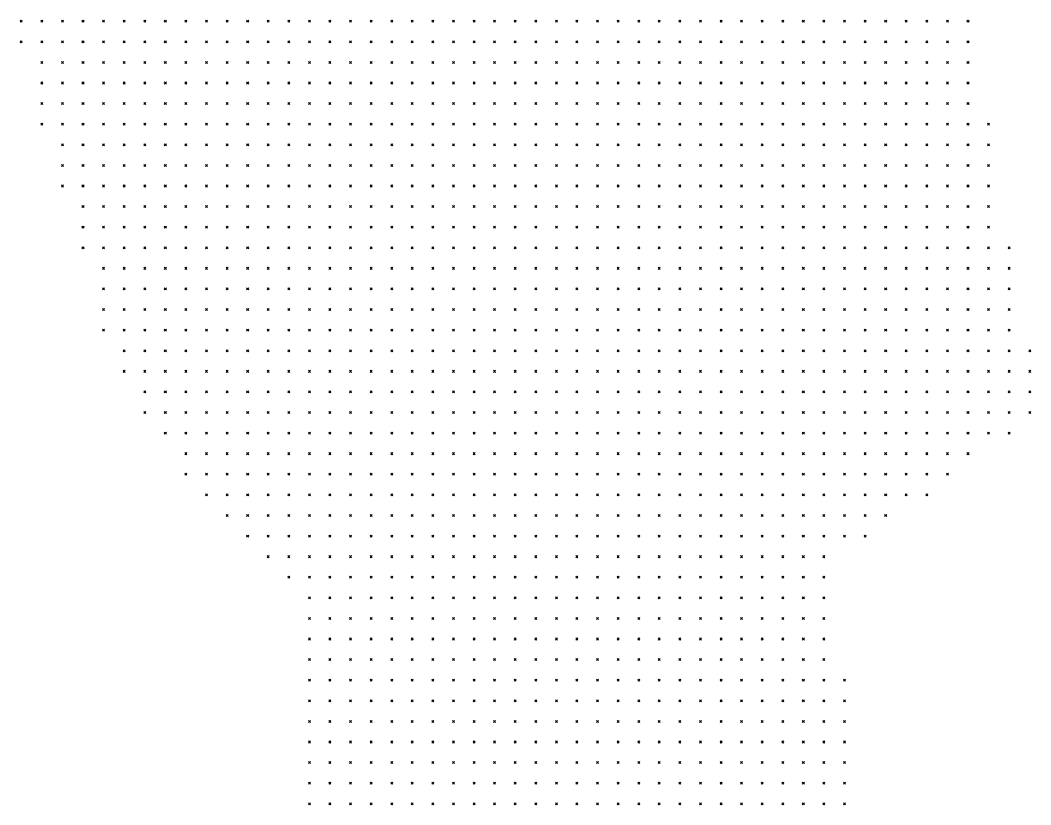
# Model space of a CAD drawing. Header units: metres. Extents: x 441556 to 446409, y 432338 to 461058.
# Drawn here: x 442631.7 to 442779, y 458134.7 to 458248.9 of the extents above; entities that cross this region are included whole.
import ezdxf

# ---------------------------------------------------------------- set-up
doc = ezdxf.new("R2010")
doc.units = ezdxf.units.M
doc.header["$MEASUREMENT"] = 0
doc.header["$PDMODE"] = 35
doc.header["$PDSIZE"] = 0.15
doc.layers.add('DTM-NOK-RevN_LIDAR_co_lidar', color=91, linetype='Continuous', lineweight=0)

msp = doc.modelspace()

# ---------------------------------------------------------------- linework, layer by layer
at = {"layer": 'DTM-NOK-RevN_LIDAR_co_lidar'}
for p in [(442631.862, 458248.778, 489.967), (442634.861, 458248.778, 487.934), (442637.861, 458248.778, 485.993), (442640.86, 458248.778, 483.989), (442643.859, 458248.778, 481.958), (442646.859, 458248.778, 479.789), (442649.858, 458248.778, 477.701), (442652.857, 458248.778, 475.673), (442655.857, 458248.778, 473.382), (442658.856, 458248.778, 471.156), (442661.855, 458248.778, 469.837), (442664.855, 458248.778, 468.394), (442667.854, 458248.778, 467.305), (442670.854, 458248.778, 465.795), (442673.853, 458248.778, 464.347), (442676.852, 458248.778, 462.669), (442679.852, 458248.778, 460.673), (442682.851, 458248.778, 458.379), (442685.85, 458248.778, 455.77), (442688.85, 458248.778, 452.16), (442691.849, 458248.778, 448.543), (442694.848, 458248.778, 445.976), (442697.848, 458248.778, 444.026), (442700.847, 458248.778, 442.365), (442703.846, 458248.778, 441.331), (442706.846, 458248.778, 440.224), (442709.845, 458248.778, 438.304), (442712.844, 458248.778, 436.267), (442715.844, 458248.778, 434.346), (442718.843, 458248.778, 432.507), (442721.842, 458248.778, 430.883), (442724.842, 458248.778, 429.199), (442727.841, 458248.778, 427.626), (442730.84, 458248.778, 425.954), (442733.84, 458248.778, 423.9), (442736.839, 458248.778, 421.779), (442739.838, 458248.778, 419.27), (442742.838, 458248.778, 417.41), (442745.837, 458248.778, 414.627), (442748.836, 458248.778, 411.645), (442751.836, 458248.778, 408.586), (442754.835, 458248.778, 405.699), (442757.834, 458248.778, 403.133), (442760.834, 458248.778, 401.214), (442763.833, 458248.778, 399), (442766.832, 458248.778, 396.716), (442769.832, 458248.778, 394.546), (442631.862, 458245.779, 490.749), (442634.861, 458245.779, 488.831), (442637.861, 458245.779, 486.936), (442640.86, 458245.779, 485.229), (442643.859, 458245.779, 483.683), (442646.859, 458245.779, 481.702), (442649.858, 458245.779, 479.411), (442652.857, 458245.779, 477.205), (442655.857, 458245.779, 475.355), (442658.856, 458245.779, 473.293), (442661.855, 458245.779, 471.867), (442664.855, 458245.779, 470.619), (442667.854, 458245.779, 469.168), (442670.854, 458245.779, 467.471), (442673.853, 458245.779, 466.017), (442676.852, 458245.779, 464.142), (442679.852, 458245.779, 462.255), (442682.851, 458245.779, 460.216), (442685.85, 458245.779, 458.132), (442688.85, 458245.779, 454.252), (442691.849, 458245.779, 450.992), (442694.848, 458245.779, 448.43), (442697.848, 458245.779, 446.587), (442700.847, 458245.779, 445.304), (442703.846, 458245.779, 444.018), (442706.846, 458245.779, 442.595), (442709.845, 458245.779, 440.773), (442712.844, 458245.779, 438.59), (442715.844, 458245.779, 436.622), (442718.843, 458245.779, 434.649), (442721.842, 458245.779, 432.818), (442724.842, 458245.779, 431.054), (442727.841, 458245.779, 429.082), (442730.84, 458245.779, 426.67), (442733.84, 458245.779, 424.499), (442736.839, 458245.779, 422.914), (442739.838, 458245.779, 420.458), (442742.838, 458245.779, 417.848), (442745.837, 458245.779, 414.919), (442748.836, 458245.779, 411.429), (442751.836, 458245.779, 408.37), (442754.835, 458245.779, 405.659), (442757.834, 458245.779, 403.256), (442760.834, 458245.779, 401.218), (442763.833, 458245.779, 398.863), (442766.832, 458245.779, 396.669), (442769.832, 458245.779, 394.978), (442634.861, 458242.78, 489.826), (442637.861, 458242.78, 488.07), (442640.86, 458242.78, 486.327), (442643.859, 458242.78, 484.615), (442646.859, 458242.78, 482.772), (442649.858, 458242.78, 480.903), (442652.857, 458242.78, 479.238), (442655.857, 458242.78, 477.505), (442658.856, 458242.78, 475.658), (442661.855, 458242.78, 473.788), (442664.855, 458242.78, 472.249), (442667.854, 458242.78, 470.711), (442670.854, 458242.78, 469.19), (442673.853, 458242.78, 467.579), (442676.852, 458242.78, 465.594), (442679.852, 458242.78, 463.686), (442682.851, 458242.78, 461.775), (442685.85, 458242.78, 459.344), (442688.85, 458242.78, 456.368), (442691.849, 458242.78, 453.338), (442694.848, 458242.78, 451.161), (442697.848, 458242.78, 449.706), (442700.847, 458242.78, 448.366), (442703.846, 458242.78, 446.685), (442706.846, 458242.78, 444.627), (442709.845, 458242.78, 442.655), (442712.844, 458242.78, 440.734), (442715.844, 458242.78, 438.572), (442718.843, 458242.78, 436.718), (442721.842, 458242.78, 434.116), (442724.842, 458242.78, 431.385), (442727.841, 458242.78, 429.412), (442730.84, 458242.78, 427.655), (442733.84, 458242.78, 426.068), (442736.839, 458242.78, 423.705), (442739.838, 458242.78, 420.628), (442742.838, 458242.78, 417.733), (442745.837, 458242.78, 414.812), (442748.836, 458242.78, 410.947), (442751.836, 458242.78, 407.866), (442754.835, 458242.78, 405.505), (442757.834, 458242.78, 403.325), (442760.834, 458242.78, 401.296), (442763.833, 458242.78, 399.652), (442766.832, 458242.78, 397.535), (442769.832, 458242.78, 395.178), (442634.861, 458239.78, 490.578), (442637.861, 458239.78, 488.873), (442640.86, 458239.78, 487.215), (442643.859, 458239.78, 485.667), (442646.859, 458239.78, 484.09), (442649.858, 458239.78, 482.45), (442652.857, 458239.78, 480.842), (442655.857, 458239.78, 479.343), (442658.856, 458239.78, 477.523), (442661.855, 458239.78, 475.811), (442664.855, 458239.78, 474.279), (442667.854, 458239.78, 472.452), (442670.854, 458239.78, 470.91), (442673.853, 458239.78, 469.098), (442676.852, 458239.78, 467.019), (442679.852, 458239.78, 464.805), (442682.851, 458239.78, 462.599), (442685.85, 458239.78, 460.537), (442688.85, 458239.78, 458.172), (442691.849, 458239.78, 455.856), (442694.848, 458239.78, 453.88), (442697.848, 458239.78, 452.081), (442700.847, 458239.78, 450.446), (442703.846, 458239.78, 448.851), (442706.846, 458239.78, 446.773), (442709.845, 458239.78, 444.479), (442712.844, 458239.78, 442.246), (442715.844, 458239.78, 439.361), (442718.843, 458239.78, 436.914), (442721.842, 458239.78, 434.573), (442724.842, 458239.78, 432.708), (442727.841, 458239.78, 430.955), (442730.84, 458239.78, 428.919), (442733.84, 458239.78, 426.608), (442736.839, 458239.78, 423.324), (442739.838, 458239.78, 420.044), (442742.838, 458239.78, 417.797), (442745.837, 458239.78, 415.264), (442748.836, 458239.78, 411.781), (442751.836, 458239.78, 408.683), (442754.835, 458239.78, 405.913), (442757.834, 458239.78, 403.324), (442760.834, 458239.78, 401.131), (442763.833, 458239.78, 399.339), (442766.832, 458239.78, 397.264), (442769.832, 458239.78, 394.925), (442634.861, 458236.781, 491.606), (442637.861, 458236.781, 489.922), (442640.86, 458236.781, 488.198), (442643.859, 458236.781, 486.503), (442646.859, 458236.781, 485.074), (442649.858, 458236.781, 483.627), (442652.857, 458236.781, 482.395), (442655.857, 458236.781, 480.809), (442658.856, 458236.781, 479.09), (442661.855, 458236.781, 477.473), (442664.855, 458236.781, 475.727), (442667.854, 458236.781, 473.865), (442670.854, 458236.781, 472.169), (442673.853, 458236.781, 470.117), (442676.852, 458236.781, 467.802), (442679.852, 458236.781, 465.669), (442682.851, 458236.781, 463.617), (442685.85, 458236.781, 461.645), (442688.85, 458236.781, 459.484), (442691.849, 458236.781, 457.541), (442694.848, 458236.781, 455.835), (442697.848, 458236.781, 453.974), (442700.847, 458236.781, 452.018), (442703.846, 458236.781, 450.27), (442706.846, 458236.781, 448.191), (442709.845, 458236.781, 445.823), (442712.844, 458236.781, 443.299), (442715.844, 458236.781, 439.819), (442718.843, 458236.781, 437.841), (442721.842, 458236.781, 436.134), (442724.842, 458236.781, 433.797), (442727.841, 458236.781, 430.589), (442730.84, 458236.781, 428.401), (442733.84, 458236.781, 425.899), (442736.839, 458236.781, 423.045), (442739.838, 458236.781, 421.095), (442742.838, 458236.781, 419.181), (442745.837, 458236.781, 416.435), (442748.836, 458236.781, 413.23), (442751.836, 458236.781, 409.648), (442754.835, 458236.781, 406.46), (442757.834, 458236.781, 403.824), (442760.834, 458236.781, 401.426), (442763.833, 458236.781, 399.385), (442766.832, 458236.781, 397.372), (442769.832, 458236.781, 395.287), (442634.861, 458233.782, 492.516), (442637.861, 458233.782, 490.961), (442640.86, 458233.782, 489.269), (442643.859, 458233.782, 487.466), (442646.859, 458233.782, 485.912), (442649.858, 458233.782, 484.631), (442652.857, 458233.782, 483.455), (442655.857, 458233.782, 482.033), (442658.856, 458233.782, 480.49), (442661.855, 458233.782, 478.85), (442664.855, 458233.782, 477.019), (442667.854, 458233.782, 475.023), (442670.854, 458233.782, 473.016), (442673.853, 458233.782, 471.03), (442676.852, 458233.782, 468.834), (442679.852, 458233.782, 466.608), (442682.851, 458233.782, 464.367), (442685.85, 458233.782, 462.254), (442688.85, 458233.782, 460.386), (442691.849, 458233.782, 458.677), (442694.848, 458233.782, 457.039), (442697.848, 458233.782, 455.14), (442700.847, 458233.782, 453.133), (442703.846, 458233.782, 451.139), (442706.846, 458233.782, 448.582), (442709.845, 458233.782, 445.833), (442712.844, 458233.782, 443.655), (442715.844, 458233.782, 441.287), (442718.843, 458233.782, 439.052), (442721.842, 458233.782, 436.353), (442724.842, 458233.782, 433.462), (442727.841, 458233.782, 430.774), (442730.84, 458233.782, 428.757), (442733.84, 458233.782, 426.788), (442736.839, 458233.782, 424.852), (442739.838, 458233.782, 423.44), (442742.838, 458233.782, 420.986), (442745.837, 458233.782, 418.166), (442748.836, 458233.782, 414.536), (442751.836, 458233.782, 410.922), (442754.835, 458233.782, 407.724), (442757.834, 458233.782, 405.054), (442760.834, 458233.782, 402.627), (442763.833, 458233.782, 400.378), (442766.832, 458233.782, 398.245), (442769.832, 458233.782, 396.167), (442772.831, 458233.782, 394.217), (442637.861, 458230.782, 491.769), (442640.86, 458230.782, 490.16), (442643.859, 458230.782, 488.42), (442646.859, 458230.782, 486.728), (442649.858, 458230.782, 485.409), (442652.857, 458230.782, 484.316), (442655.857, 458230.782, 482.817), (442658.856, 458230.782, 481.48), (442661.855, 458230.782, 479.938), (442664.855, 458230.782, 478.249), (442667.854, 458230.782, 476.329), (442670.854, 458230.782, 474.316), (442673.853, 458230.782, 472.205), (442676.852, 458230.782, 469.908), (442679.852, 458230.782, 467.51), (442682.851, 458230.782, 465.125), (442685.85, 458230.782, 463.003), (442688.85, 458230.782, 461.111), (442691.849, 458230.782, 459.308), (442694.848, 458230.782, 457.401), (442697.848, 458230.782, 455.337), (442700.847, 458230.782, 453.437), (442703.846, 458230.782, 451.633), (442706.846, 458230.782, 449.309), (442709.845, 458230.782, 446.694), (442712.844, 458230.782, 444.657), (442715.844, 458230.782, 442.767), (442718.843, 458230.782, 440.047), (442721.842, 458230.782, 436.555), (442724.842, 458230.782, 433.852), (442727.841, 458230.782, 432.439), (442730.84, 458230.782, 431.003), (442733.84, 458230.782, 429.328), (442736.839, 458230.782, 427.395), (442739.838, 458230.782, 425.611), (442742.838, 458230.782, 422.825), (442745.837, 458230.782, 419.644), (442748.836, 458230.782, 416.33), (442751.836, 458230.782, 412.699), (442754.835, 458230.782, 409.554), (442757.834, 458230.782, 406.91), (442760.834, 458230.782, 404.252), (442763.833, 458230.782, 401.825), (442766.832, 458230.782, 399.816), (442769.832, 458230.782, 397.825), (442772.831, 458230.782, 395.627), (442637.861, 458227.783, 492.65), (442640.86, 458227.783, 491.045), (442643.859, 458227.783, 489.46), (442646.859, 458227.783, 487.911), (442649.858, 458227.783, 486.496), (442652.857, 458227.783, 485.211), (442655.857, 458227.783, 483.749), (442658.856, 458227.783, 482.401), (442661.855, 458227.783, 480.915), (442664.855, 458227.783, 479.2), (442667.854, 458227.783, 476.862), (442670.854, 458227.783, 474.614), (442673.853, 458227.783, 472.324), (442676.852, 458227.783, 469.962), (442679.852, 458227.783, 467.568), (442682.851, 458227.783, 465.387), (442685.85, 458227.783, 463.51), (442688.85, 458227.783, 461.536), (442691.849, 458227.783, 459.64), (442694.848, 458227.783, 457.752), (442697.848, 458227.783, 455.788), (442700.847, 458227.783, 453.921), (442703.846, 458227.783, 451.946), (442706.846, 458227.783, 449.528), (442709.845, 458227.783, 447.103), (442712.844, 458227.783, 445.087), (442715.844, 458227.783, 442.936), (442718.843, 458227.783, 440.318), (442721.842, 458227.783, 437.308), (442724.842, 458227.783, 435.523), (442727.841, 458227.783, 434.743), (442730.84, 458227.783, 433.344), (442733.84, 458227.783, 432.141), (442736.839, 458227.783, 430.077), (442739.838, 458227.783, 427.36), (442742.838, 458227.783, 424.365), (442745.837, 458227.783, 421.205), (442748.836, 458227.783, 418.151), (442751.836, 458227.783, 414.993), (442754.835, 458227.783, 411.755), (442757.834, 458227.783, 409.111), (442760.834, 458227.783, 406.585), (442763.833, 458227.783, 404.063), (442766.832, 458227.783, 401.687), (442769.832, 458227.783, 399.591), (442772.831, 458227.783, 397.395), (442637.861, 458224.784, 493.53), (442640.86, 458224.784, 492.13), (442643.859, 458224.784, 490.624), (442646.859, 458224.784, 489.092), (442649.858, 458224.784, 487.503), (442652.857, 458224.784, 486.025), (442655.857, 458224.784, 484.79), (442658.856, 458224.784, 483.369), (442661.855, 458224.784, 481.704), (442664.855, 458224.784, 479.672), (442667.854, 458224.784, 476.864), (442670.854, 458224.784, 474.176), (442673.853, 458224.784, 472.117), (442676.852, 458224.784, 470.03), (442679.852, 458224.784, 468.178), (442682.851, 458224.784, 466.122), (442685.85, 458224.784, 464.074), (442688.85, 458224.784, 461.902), (442691.849, 458224.784, 459.889), (442694.848, 458224.784, 457.996), (442697.848, 458224.784, 456.116), (442700.847, 458224.784, 454.234), (442703.846, 458224.784, 452.153), (442706.846, 458224.784, 449.717), (442709.845, 458224.784, 447.283), (442712.844, 458224.784, 445.225), (442715.844, 458224.784, 443.319), (442718.843, 458224.784, 441.341), (442721.842, 458224.784, 439.216), (442724.842, 458224.784, 438.004), (442727.841, 458224.784, 437.365), (442730.84, 458224.784, 435.92), (442733.84, 458224.784, 434.345), (442736.839, 458224.784, 432.214), (442739.838, 458224.784, 429.463), (442742.838, 458224.784, 426.21), (442745.837, 458224.784, 422.794), (442748.836, 458224.784, 420.031), (442751.836, 458224.784, 417.198), (442754.835, 458224.784, 414.146), (442757.834, 458224.784, 411.581), (442760.834, 458224.784, 409.008), (442763.833, 458224.784, 406.412), (442766.832, 458224.784, 403.83), (442769.832, 458224.784, 401.441), (442772.831, 458224.784, 399.095), (442640.86, 458221.784, 493.09), (442643.859, 458221.784, 491.643), (442646.859, 458221.784, 490.159), (442649.858, 458221.784, 488.461), (442652.857, 458221.784, 486.885), (442655.857, 458221.784, 485.506), (442658.856, 458221.784, 484.01), (442661.855, 458221.784, 481.896), (442664.855, 458221.784, 479.389), (442667.854, 458221.784, 477.129), (442670.854, 458221.784, 475.033), (442673.853, 458221.784, 473.341), (442676.852, 458221.784, 471.604), (442679.852, 458221.784, 469.544), (442682.851, 458221.784, 467.183), (442685.85, 458221.784, 464.648), (442688.85, 458221.784, 462.315), (442691.849, 458221.784, 460.283), (442694.848, 458221.784, 458.318), (442697.848, 458221.784, 456.39), (442700.847, 458221.784, 454.384), (442703.846, 458221.784, 452.29), (442706.846, 458221.784, 450.067), (442709.845, 458221.784, 447.911), (442712.844, 458221.784, 446.352), (442715.844, 458221.784, 445.013), (442718.843, 458221.784, 443.401), (442721.842, 458221.784, 441.825), (442724.842, 458221.784, 440.555), (442727.841, 458221.784, 439.755), (442730.84, 458221.784, 438.418), (442733.84, 458221.784, 436.327), (442736.839, 458221.784, 433.833), (442739.838, 458221.784, 431.037), (442742.838, 458221.784, 427.977), (442745.837, 458221.784, 424.602), (442748.836, 458221.784, 421.897), (442751.836, 458221.784, 419.445), (442754.835, 458221.784, 416.771), (442757.834, 458221.784, 414.123), (442760.834, 458221.784, 411.566), (442763.833, 458221.784, 408.943), (442766.832, 458221.784, 406.086), (442769.832, 458221.784, 403.491), (442772.831, 458221.784, 401.208), (442640.86, 458218.785, 493.846), (442643.859, 458218.785, 492.406), (442646.859, 458218.785, 490.901), (442649.858, 458218.785, 489.156), (442652.857, 458218.785, 487.553), (442655.857, 458218.785, 485.867), (442658.856, 458218.785, 484.161), (442661.855, 458218.785, 481.894), (442664.855, 458218.785, 479.987), (442667.854, 458218.785, 478.521), (442670.854, 458218.785, 476.796), (442673.853, 458218.785, 474.849), (442676.852, 458218.785, 472.82), (442679.852, 458218.785, 470.404), (442682.851, 458218.785, 467.752), (442685.85, 458218.785, 464.978), (442688.85, 458218.785, 462.638), (442691.849, 458218.785, 460.636), (442694.848, 458218.785, 458.76), (442697.848, 458218.785, 456.854), (442700.847, 458218.785, 454.76), (442703.846, 458218.785, 452.882), (442706.846, 458218.785, 451.285), (442709.845, 458218.785, 449.634), (442712.844, 458218.785, 448.322), (442715.844, 458218.785, 447.285), (442718.843, 458218.785, 445.827), (442721.842, 458218.785, 444.521), (442724.842, 458218.785, 443.426), (442727.841, 458218.785, 442.54), (442730.84, 458218.785, 440.414), (442733.84, 458218.785, 438.222), (442736.839, 458218.785, 435.23), (442739.838, 458218.785, 432.428), (442742.838, 458218.785, 429.51), (442745.837, 458218.785, 426.725), (442748.836, 458218.785, 423.61), (442751.836, 458218.785, 421.248), (442754.835, 458218.785, 418.889), (442757.834, 458218.785, 416.265), (442760.834, 458218.785, 413.858), (442763.833, 458218.785, 411.54), (442766.832, 458218.785, 408.798), (442769.832, 458218.785, 405.974), (442772.831, 458218.785, 403.263), (442640.86, 458215.786, 494.512), (442643.859, 458215.786, 493.006), (442646.859, 458215.786, 491.455), (442649.858, 458215.786, 489.688), (442652.857, 458215.786, 487.979), (442655.857, 458215.786, 486.287), (442658.856, 458215.786, 484.783), (442661.855, 458215.786, 482.816), (442664.855, 458215.786, 481.137), (442667.854, 458215.786, 479.333), (442670.854, 458215.786, 477.337), (442673.853, 458215.786, 475.157), (442676.852, 458215.786, 472.913), (442679.852, 458215.786, 470.462), (442682.851, 458215.786, 467.863), (442685.85, 458215.786, 465.291), (442688.85, 458215.786, 463.063), (442691.849, 458215.786, 461.182), (442694.848, 458215.786, 459.426), (442697.848, 458215.786, 457.635), (442700.847, 458215.786, 455.849), (442703.846, 458215.786, 454.345), (442706.846, 458215.786, 453.104), (442709.845, 458215.786, 451.818), (442712.844, 458215.786, 450.624), (442715.844, 458215.786, 449.594), (442718.843, 458215.786, 448.272), (442721.842, 458215.786, 447.124), (442724.842, 458215.786, 446.022), (442727.841, 458215.786, 444.772), (442730.84, 458215.786, 442.387), (442733.84, 458215.786, 439.794), (442736.839, 458215.786, 436.517), (442739.838, 458215.786, 433.832), (442742.838, 458215.786, 430.889), (442745.837, 458215.786, 428.183), (442748.836, 458215.786, 425.26), (442751.836, 458215.786, 422.902), (442754.835, 458215.786, 420.55), (442757.834, 458215.786, 418.212), (442760.834, 458215.786, 416.191), (442763.833, 458215.786, 413.959), (442766.832, 458215.786, 411.311), (442769.832, 458215.786, 408.705), (442772.831, 458215.786, 405.835), (442775.831, 458215.786, 402.554), (442643.859, 458212.786, 493.654), (442646.859, 458212.786, 492.066), (442649.858, 458212.786, 490.28), (442652.857, 458212.786, 488.568), (442655.857, 458212.786, 486.992), (442658.856, 458212.786, 485.615), (442661.855, 458212.786, 483.882), (442664.855, 458212.786, 481.868), (442667.854, 458212.786, 479.769), (442670.854, 458212.786, 477.586), (442673.853, 458212.786, 475.487), (442676.852, 458212.786, 473.209), (442679.852, 458212.786, 470.906), (442682.851, 458212.786, 468.494), (442685.85, 458212.786, 466.093), (442688.85, 458212.786, 463.913), (442691.849, 458212.786, 462.031), (442694.848, 458212.786, 460.287), (442697.848, 458212.786, 458.754), (442700.847, 458212.786, 457.466), (442703.846, 458212.786, 456.314), (442706.846, 458212.786, 455.175), (442709.845, 458212.786, 454.011), (442712.844, 458212.786, 452.941), (442715.844, 458212.786, 451.909), (442718.843, 458212.786, 450.664), (442721.842, 458212.786, 449.371), (442724.842, 458212.786, 448.151), (442727.841, 458212.786, 446.44), (442730.84, 458212.786, 444.262), (442733.84, 458212.786, 441.1), (442736.839, 458212.786, 437.979), (442739.838, 458212.786, 435.352), (442742.838, 458212.786, 432.295), (442745.837, 458212.786, 429.448), (442748.836, 458212.786, 427.116), (442751.836, 458212.786, 424.905), (442754.835, 458212.786, 422.54), (442757.834, 458212.786, 420.366), (442760.834, 458212.786, 418.45), (442763.833, 458212.786, 415.985), (442766.832, 458212.786, 413.324), (442769.832, 458212.786, 410.93), (442772.831, 458212.786, 407.875), (442775.831, 458212.786, 404.231), (442643.859, 458209.787, 494.399), (442646.859, 458209.787, 492.765), (442649.858, 458209.787, 491.068), (442652.857, 458209.787, 489.413), (442655.857, 458209.787, 487.8), (442658.856, 458209.787, 486.312), (442661.855, 458209.787, 484.637), (442664.855, 458209.787, 482.696), (442667.854, 458209.787, 480.814), (442670.854, 458209.787, 478.81), (442673.853, 458209.787, 476.76), (442676.852, 458209.787, 474.508), (442679.852, 458209.787, 472.255), (442682.851, 458209.787, 469.778), (442685.85, 458209.787, 467.329), (442688.85, 458209.787, 465.259), (442691.849, 458209.787, 463.39), (442694.848, 458209.787, 461.662), (442697.848, 458209.787, 460.36), (442700.847, 458209.787, 459.319), (442703.846, 458209.787, 458.278), (442706.846, 458209.787, 457.248), (442709.845, 458209.787, 456.184), (442712.844, 458209.787, 455.127), (442715.844, 458209.787, 454.127), (442718.843, 458209.787, 452.842), (442721.842, 458209.787, 451.391), (442724.842, 458209.787, 449.991), (442727.841, 458209.787, 447.986), (442730.84, 458209.787, 445.644), (442733.84, 458209.787, 442.743), (442736.839, 458209.787, 439.706), (442739.838, 458209.787, 437.123), (442742.838, 458209.787, 434.103), (442745.837, 458209.787, 431.258), (442748.836, 458209.787, 429.095), (442751.836, 458209.787, 426.939), (442754.835, 458209.787, 424.638), (442757.834, 458209.787, 422.412), (442760.834, 458209.787, 420.273), (442763.833, 458209.787, 417.714), (442766.832, 458209.787, 415.127), (442769.832, 458209.787, 412.672), (442772.831, 458209.787, 409.478), (442775.831, 458209.787, 405.87), (442643.859, 458206.788, 495.157), (442646.859, 458206.788, 493.535), (442649.858, 458206.788, 491.969), (442652.857, 458206.788, 490.258), (442655.857, 458206.788, 488.602), (442658.856, 458206.788, 487.122), (442661.855, 458206.788, 485.584), (442664.855, 458206.788, 483.86), (442667.854, 458206.788, 482.004), (442670.854, 458206.788, 480.192), (442673.853, 458206.788, 478.193), (442676.852, 458206.788, 475.957), (442679.852, 458206.788, 473.677), (442682.851, 458206.788, 471.205), (442685.85, 458206.788, 468.898), (442688.85, 458206.788, 467.038), (442691.849, 458206.788, 465.314), (442694.848, 458206.788, 463.72), (442697.848, 458206.788, 462.408), (442700.847, 458206.788, 461.302), (442703.846, 458206.788, 460.172), (442706.846, 458206.788, 459.126), (442709.845, 458206.788, 458.214), (442712.844, 458206.788, 457.176), (442715.844, 458206.788, 456.093), (442718.843, 458206.788, 454.777), (442721.842, 458206.788, 453.253), (442724.842, 458206.788, 451.424), (442727.841, 458206.788, 449.235), (442730.84, 458206.788, 446.636), (442733.84, 458206.788, 444.288), (442736.839, 458206.788, 441.331), (442739.838, 458206.788, 438.682), (442742.838, 458206.788, 436.048), (442745.837, 458206.788, 433.311), (442748.836, 458206.788, 431.09), (442751.836, 458206.788, 428.799), (442754.835, 458206.788, 426.319), (442757.834, 458206.788, 423.997), (442760.834, 458206.788, 421.679), (442763.833, 458206.788, 419.199), (442766.832, 458206.788, 416.692), (442769.832, 458206.788, 414.226), (442772.831, 458206.788, 411.258), (442775.831, 458206.788, 407.797), (442643.859, 458203.788, 495.802), (442646.859, 458203.788, 494.254), (442649.858, 458203.788, 492.646), (442652.857, 458203.788, 490.83), (442655.857, 458203.788, 489.226), (442658.856, 458203.788, 487.787), (442661.855, 458203.788, 486.41), (442664.855, 458203.788, 484.79), (442667.854, 458203.788, 483.038), (442670.854, 458203.788, 481.198), (442673.853, 458203.788, 479.208), (442676.852, 458203.788, 476.974), (442679.852, 458203.788, 474.827), (442682.851, 458203.788, 472.727), (442685.85, 458203.788, 470.792), (442688.85, 458203.788, 469.08), (442691.849, 458203.788, 467.415), (442694.848, 458203.788, 465.93), (442697.848, 458203.788, 464.518), (442700.847, 458203.788, 463.219), (442703.846, 458203.788, 461.985), (442706.846, 458203.788, 460.881), (442709.845, 458203.788, 459.987), (442712.844, 458203.788, 458.939), (442715.844, 458203.788, 457.761), (442718.843, 458203.788, 456.463), (442721.842, 458203.788, 454.738), (442724.842, 458203.788, 452.714), (442727.841, 458203.788, 450.355), (442730.84, 458203.788, 447.768), (442733.84, 458203.788, 445.359), (442736.839, 458203.788, 442.621), (442739.838, 458203.788, 439.896), (442742.838, 458203.788, 437.514), (442745.837, 458203.788, 435.134), (442748.836, 458203.788, 432.869), (442751.836, 458203.788, 430.468), (442754.835, 458203.788, 427.742), (442757.834, 458203.788, 425.302), (442760.834, 458203.788, 422.873), (442763.833, 458203.788, 420.402), (442766.832, 458203.788, 417.942), (442769.832, 458203.788, 415.407), (442772.831, 458203.788, 412.459), (442775.831, 458203.788, 409.192), (442646.859, 458200.789, 494.795), (442649.858, 458200.789, 493.125), (442652.857, 458200.789, 491.224), (442655.857, 458200.789, 489.475), (442658.856, 458200.789, 488.189), (442661.855, 458200.789, 486.979), (442664.855, 458200.789, 485.495), (442667.854, 458200.789, 483.932), (442670.854, 458200.789, 482.139), (442673.853, 458200.789, 480.008), (442676.852, 458200.789, 478.124), (442679.852, 458200.789, 476.153), (442682.851, 458200.789, 474.305), (442685.85, 458200.789, 472.555), (442688.85, 458200.789, 470.96), (442691.849, 458200.789, 469.371), (442694.848, 458200.789, 467.853), (442697.848, 458200.789, 466.395), (442700.847, 458200.789, 464.934), (442703.846, 458200.789, 463.557), (442706.846, 458200.789, 462.419), (442709.845, 458200.789, 461.421), (442712.844, 458200.789, 460.305), (442715.844, 458200.789, 459.129), (442718.843, 458200.789, 457.879), (442721.842, 458200.789, 456.118), (442724.842, 458200.789, 454.138), (442727.841, 458200.789, 451.556), (442730.84, 458200.789, 449.079), (442733.84, 458200.789, 446.81), (442736.839, 458200.789, 443.733), (442739.838, 458200.789, 441.249), (442742.838, 458200.789, 438.812), (442745.837, 458200.789, 436.596), (442748.836, 458200.789, 434.176), (442751.836, 458200.789, 431.696), (442754.835, 458200.789, 428.969), (442757.834, 458200.789, 426.457), (442760.834, 458200.789, 423.983), (442763.833, 458200.789, 421.547), (442766.832, 458200.789, 419.101), (442769.832, 458200.789, 416.41), (442772.831, 458200.789, 413.462), (442775.831, 458200.789, 410.447), (442778.83, 458200.789, 407.379), (442646.859, 458197.79, 495.327), (442649.858, 458197.79, 493.768), (442652.857, 458197.79, 491.973), (442655.857, 458197.79, 489.943), (442658.856, 458197.79, 488.694), (442661.855, 458197.79, 487.639), (442664.855, 458197.79, 486.236), (442667.854, 458197.79, 484.722), (442670.854, 458197.79, 483.113), (442673.853, 458197.79, 481.081), (442676.852, 458197.79, 479.394), (442679.852, 458197.79, 477.622), (442682.851, 458197.79, 475.827), (442685.85, 458197.79, 474.092), (442688.85, 458197.79, 472.507), (442691.849, 458197.79, 470.983), (442694.848, 458197.79, 469.431), (442697.848, 458197.79, 467.893), (442700.847, 458197.79, 466.348), (442703.846, 458197.79, 464.896), (442706.846, 458197.79, 463.653), (442709.845, 458197.79, 462.528), (442712.844, 458197.79, 461.348), (442715.844, 458197.79, 460.111), (442718.843, 458197.79, 458.977), (442721.842, 458197.79, 457.299), (442724.842, 458197.79, 455.236), (442727.841, 458197.79, 452.728), (442730.84, 458197.79, 449.951), (442733.84, 458197.79, 448.129), (442736.839, 458197.79, 444.88), (442739.838, 458197.79, 442.608), (442742.838, 458197.79, 440.324), (442745.837, 458197.79, 438.013), (442748.836, 458197.79, 435.422), (442751.836, 458197.79, 432.779), (442754.835, 458197.79, 430.142), (442757.834, 458197.79, 427.537), (442760.834, 458197.79, 424.944), (442763.833, 458197.79, 422.709), (442766.832, 458197.79, 420.321), (442769.832, 458197.79, 417.526), (442772.831, 458197.79, 414.52), (442775.831, 458197.79, 411.458), (442778.83, 458197.79, 408.607), (442649.858, 458194.79, 494.368), (442652.857, 458194.79, 492.799), (442655.857, 458194.79, 491.026), (442658.856, 458194.79, 489.567), (442661.855, 458194.79, 488.279), (442664.855, 458194.79, 486.951), (442667.854, 458194.79, 485.564), (442670.854, 458194.79, 484.053), (442673.853, 458194.79, 482.444), (442676.852, 458194.79, 480.767), (442679.852, 458194.79, 479.155), (442682.851, 458194.79, 477.318), (442685.85, 458194.79, 475.609), (442688.85, 458194.79, 473.962), (442691.849, 458194.79, 472.363), (442694.848, 458194.79, 470.74), (442697.848, 458194.79, 469.053), (442700.847, 458194.79, 467.463), (442703.846, 458194.79, 465.98), (442706.846, 458194.79, 464.563), (442709.845, 458194.79, 463.218), (442712.844, 458194.79, 461.871), (442715.844, 458194.79, 460.575), (442718.843, 458194.79, 459.2), (442721.842, 458194.79, 457.702), (442724.842, 458194.79, 455.781), (442727.841, 458194.79, 453.377), (442730.84, 458194.79, 450.878), (442733.84, 458194.79, 448.792), (442736.839, 458194.79, 445.993), (442739.838, 458194.79, 443.731), (442742.838, 458194.79, 441.4), (442745.837, 458194.79, 438.981), (442748.836, 458194.79, 436.395), (442751.836, 458194.79, 433.863), (442754.835, 458194.79, 431.45), (442757.834, 458194.79, 428.743), (442760.834, 458194.79, 426.161), (442763.833, 458194.79, 423.846), (442766.832, 458194.79, 421.342), (442769.832, 458194.79, 418.554), (442772.831, 458194.79, 415.49), (442775.831, 458194.79, 412.368), (442778.83, 458194.79, 409.701), (442649.858, 458191.791, 494.817), (442652.857, 458191.791, 493.389), (442655.857, 458191.791, 491.93), (442658.856, 458191.791, 490.437), (442661.855, 458191.791, 488.943), (442664.855, 458191.791, 487.549), (442667.854, 458191.791, 486.408), (442670.854, 458191.791, 485.106), (442673.853, 458191.791, 483.792), (442676.852, 458191.791, 482.092), (442679.852, 458191.791, 480.336), (442682.851, 458191.791, 478.573), (442685.85, 458191.791, 476.796), (442688.85, 458191.791, 474.924), (442691.849, 458191.791, 473.236), (442694.848, 458191.791, 471.606), (442697.848, 458191.791, 469.897), (442700.847, 458191.791, 468.196), (442703.846, 458191.791, 466.623), (442706.846, 458191.791, 465.11), (442709.845, 458191.791, 463.579), (442712.844, 458191.791, 462.047), (442715.844, 458191.791, 460.507), (442718.843, 458191.791, 459.17), (442721.842, 458191.791, 457.863), (442724.842, 458191.791, 456.255), (442727.841, 458191.791, 453.753), (442730.84, 458191.791, 451.45), (442733.84, 458191.791, 449.3), (442736.839, 458191.791, 446.666), (442739.838, 458191.791, 444.324), (442742.838, 458191.791, 441.831), (442745.837, 458191.791, 439.494), (442748.836, 458191.791, 437.21), (442751.836, 458191.791, 434.533), (442754.835, 458191.791, 432.089), (442757.834, 458191.791, 429.663), (442760.834, 458191.791, 427.196), (442763.833, 458191.791, 424.715), (442766.832, 458191.791, 422.101), (442769.832, 458191.791, 419.33), (442772.831, 458191.791, 416.473), (442775.831, 458191.791, 413.636), (442778.83, 458191.791, 410.807), (442652.857, 458188.792, 493.736), (442655.857, 458188.792, 492.291), (442658.856, 458188.792, 491.004), (442661.855, 458188.792, 489.604), (442664.855, 458188.792, 488.449), (442667.854, 458188.792, 487.15), (442670.854, 458188.792, 485.743), (442673.853, 458188.792, 484.436), (442676.852, 458188.792, 482.903), (442679.852, 458188.792, 481.221), (442682.851, 458188.792, 479.619), (442685.85, 458188.792, 477.686), (442688.85, 458188.792, 475.743), (442691.849, 458188.792, 473.948), (442694.848, 458188.792, 472.258), (442697.848, 458188.792, 470.459), (442700.847, 458188.792, 468.628), (442703.846, 458188.792, 466.873), (442706.846, 458188.792, 465.251), (442709.845, 458188.792, 463.756), (442712.844, 458188.792, 462.083), (442715.844, 458188.792, 460.343), (442718.843, 458188.792, 459.074), (442721.842, 458188.792, 457.776), (442724.842, 458188.792, 456.211), (442727.841, 458188.792, 453.898), (442730.84, 458188.792, 451.663), (442733.84, 458188.792, 449.746), (442736.839, 458188.792, 447.29), (442739.838, 458188.792, 444.523), (442742.838, 458188.792, 442.304), (442745.837, 458188.792, 440.186), (442748.836, 458188.792, 437.845), (442751.836, 458188.792, 435.289), (442754.835, 458188.792, 432.718), (442757.834, 458188.792, 430.057), (442760.834, 458188.792, 427.679), (442763.833, 458188.792, 425.271), (442766.832, 458188.792, 422.635), (442769.832, 458188.792, 419.999), (442772.831, 458188.792, 417.336), (442775.831, 458188.792, 414.554), (442655.857, 458185.792, 492.507), (442658.856, 458185.792, 491.274), (442661.855, 458185.792, 490.155), (442664.855, 458185.792, 489.13), (442667.854, 458185.792, 487.752), (442670.854, 458185.792, 486.615), (442673.853, 458185.792, 485.182), (442676.852, 458185.792, 483.484), (442679.852, 458185.792, 481.878), (442682.851, 458185.792, 480.275), (442685.85, 458185.792, 478.405), (442688.85, 458185.792, 476.367), (442691.849, 458185.792, 474.506), (442694.848, 458185.792, 472.715), (442697.848, 458185.792, 470.832), (442700.847, 458185.792, 468.924), (442703.846, 458185.792, 467.148), (442706.846, 458185.792, 465.474), (442709.845, 458185.792, 463.748), (442712.844, 458185.792, 462.029), (442715.844, 458185.792, 460.413), (442718.843, 458185.792, 458.836), (442721.842, 458185.792, 457.488), (442724.842, 458185.792, 455.949), (442727.841, 458185.792, 454.277), (442730.84, 458185.792, 451.815), (442733.84, 458185.792, 449.964), (442736.839, 458185.792, 447.384), (442739.838, 458185.792, 444.972), (442742.838, 458185.792, 442.757), (442745.837, 458185.792, 440.631), (442748.836, 458185.792, 438.254), (442751.836, 458185.792, 435.647), (442754.835, 458185.792, 433.089), (442757.834, 458185.792, 430.548), (442760.834, 458185.792, 428.102), (442763.833, 458185.792, 425.791), (442766.832, 458185.792, 423.261), (442769.832, 458185.792, 420.492), (442655.857, 458182.793, 493.106), (442658.856, 458182.793, 492.085), (442661.855, 458182.793, 490.649), (442664.855, 458182.793, 489.523), (442667.854, 458182.793, 488.27), (442670.854, 458182.793, 487.045), (442673.853, 458182.793, 485.66), (442676.852, 458182.793, 484), (442679.852, 458182.793, 482.422), (442682.851, 458182.793, 480.548), (442685.85, 458182.793, 478.9), (442688.85, 458182.793, 476.853), (442691.849, 458182.793, 474.929), (442694.848, 458182.793, 473.124), (442697.848, 458182.793, 471.248), (442700.847, 458182.793, 469.29), (442703.846, 458182.793, 467.299), (442706.846, 458182.793, 465.448), (442709.845, 458182.793, 463.749), (442712.844, 458182.793, 462.083), (442715.844, 458182.793, 460.469), (442718.843, 458182.793, 458.682), (442721.842, 458182.793, 456.985), (442724.842, 458182.793, 455.382), (442727.841, 458182.793, 454.069), (442730.84, 458182.793, 451.876), (442733.84, 458182.793, 450.083), (442736.839, 458182.793, 447.549), (442739.838, 458182.793, 445.352), (442742.838, 458182.793, 443.178), (442745.837, 458182.793, 441.029), (442748.836, 458182.793, 438.717), (442751.836, 458182.793, 436.391), (442754.835, 458182.793, 433.567), (442757.834, 458182.793, 431.131), (442760.834, 458182.793, 429.048), (442763.833, 458182.793, 426.749), (442766.832, 458182.793, 423.961), (442658.856, 458179.794, 493.072), (442661.855, 458179.794, 491.562), (442664.855, 458179.794, 489.791), (442667.854, 458179.794, 488.653), (442670.854, 458179.794, 487.187), (442673.853, 458179.794, 486.007), (442676.852, 458179.794, 484.444), (442679.852, 458179.794, 482.83), (442682.851, 458179.794, 480.934), (442685.85, 458179.794, 479.371), (442688.85, 458179.794, 477.495), (442691.849, 458179.794, 475.152), (442694.848, 458179.794, 473.241), (442697.848, 458179.794, 471.587), (442700.847, 458179.794, 469.542), (442703.846, 458179.794, 467.39), (442706.846, 458179.794, 465.51), (442709.845, 458179.794, 463.733), (442712.844, 458179.794, 462.016), (442715.844, 458179.794, 460.329), (442718.843, 458179.794, 458.473), (442721.842, 458179.794, 456.635), (442724.842, 458179.794, 454.631), (442727.841, 458179.794, 452.888), (442730.84, 458179.794, 450.773), (442733.84, 458179.794, 449.113), (442736.839, 458179.794, 447.33), (442739.838, 458179.794, 445.458), (442742.838, 458179.794, 443.456), (442745.837, 458179.794, 441.488), (442748.836, 458179.794, 439.327), (442751.836, 458179.794, 436.816), (442754.835, 458179.794, 434.34), (442757.834, 458179.794, 431.967), (442760.834, 458179.794, 429.76), (442763.833, 458179.794, 427.155), (442661.855, 458176.794, 492.076), (442664.855, 458176.794, 490.758), (442667.854, 458176.794, 489.023), (442670.854, 458176.794, 487.372), (442673.853, 458176.794, 486.241), (442676.852, 458176.794, 484.557), (442679.852, 458176.794, 483.019), (442682.851, 458176.794, 481.344), (442685.85, 458176.794, 479.513), (442688.85, 458176.794, 477.681), (442691.849, 458176.794, 475.857), (442694.848, 458176.794, 473.933), (442697.848, 458176.794, 472.161), (442700.847, 458176.794, 470.04), (442703.846, 458176.794, 467.754), (442706.846, 458176.794, 465.806), (442709.845, 458176.794, 463.931), (442712.844, 458176.794, 462.12), (442715.844, 458176.794, 460.29), (442718.843, 458176.794, 458.414), (442721.842, 458176.794, 456.645), (442724.842, 458176.794, 454.892), (442727.841, 458176.794, 452.665), (442730.84, 458176.794, 450.504), (442733.84, 458176.794, 448.962), (442736.839, 458176.794, 447.269), (442739.838, 458176.794, 445.116), (442742.838, 458176.794, 443.203), (442745.837, 458176.794, 441.352), (442748.836, 458176.794, 439.315), (442751.836, 458176.794, 437.062), (442754.835, 458176.794, 434.886), (442757.834, 458176.794, 432.815), (442664.855, 458173.795, 491.366), (442667.854, 458173.795, 489.655), (442670.854, 458173.795, 487.98), (442673.853, 458173.795, 486.582), (442676.852, 458173.795, 484.852), (442679.852, 458173.795, 483.234), (442682.851, 458173.795, 481.546), (442685.85, 458173.795, 479.888), (442688.85, 458173.795, 478.176), (442691.849, 458173.795, 476.175), (442694.848, 458173.795, 474.122), (442697.848, 458173.795, 472.09), (442700.847, 458173.795, 470.026), (442703.846, 458173.795, 467.998), (442706.846, 458173.795, 466.064), (442709.845, 458173.795, 464.256), (442712.844, 458173.795, 462.452), (442715.844, 458173.795, 460.447), (442718.843, 458173.795, 458.537), (442721.842, 458173.795, 456.746), (442724.842, 458173.795, 454.793), (442727.841, 458173.795, 452.762), (442730.84, 458173.795, 451.315), (442733.84, 458173.795, 449.445), (442736.839, 458173.795, 447.548), (442739.838, 458173.795, 445.763), (442742.838, 458173.795, 443.738), (442745.837, 458173.795, 441.538), (442748.836, 458173.795, 439.314), (442751.836, 458173.795, 437.199), (442754.835, 458173.795, 435.032), (442667.854, 458170.796, 490.05), (442670.854, 458170.796, 488.336), (442673.853, 458170.796, 486.804), (442676.852, 458170.796, 485.123), (442679.852, 458170.796, 483.464), (442682.851, 458170.796, 481.813), (442685.85, 458170.796, 480.084), (442688.85, 458170.796, 478.369), (442691.849, 458170.796, 476.629), (442694.848, 458170.796, 474.554), (442697.848, 458170.796, 472.345), (442700.847, 458170.796, 470.241), (442703.846, 458170.796, 468.218), (442706.846, 458170.796, 466.295), (442709.845, 458170.796, 464.546), (442712.844, 458170.796, 462.772), (442715.844, 458170.796, 460.721), (442718.843, 458170.796, 458.726), (442721.842, 458170.796, 456.757), (442724.842, 458170.796, 454.856), (442727.841, 458170.796, 452.899), (442730.84, 458170.796, 451.194), (442733.84, 458170.796, 449.44), (442736.839, 458170.796, 447.764), (442739.838, 458170.796, 445.958), (442742.838, 458170.796, 443.848), (442745.837, 458170.796, 441.529), (442748.836, 458170.796, 439.298), (442670.854, 458167.796, 488.531), (442673.853, 458167.796, 486.932), (442676.852, 458167.796, 485.285), (442679.852, 458167.796, 483.828), (442682.851, 458167.796, 482.229), (442685.85, 458167.796, 480.376), (442688.85, 458167.796, 478.514), (442691.849, 458167.796, 476.657), (442694.848, 458167.796, 474.73), (442697.848, 458167.796, 472.661), (442700.847, 458167.796, 470.57), (442703.846, 458167.796, 468.596), (442706.846, 458167.796, 466.732), (442709.845, 458167.796, 464.899), (442712.844, 458167.796, 463.01), (442715.844, 458167.796, 461.025), (442718.843, 458167.796, 458.919), (442721.842, 458167.796, 456.777), (442724.842, 458167.796, 454.835), (442727.841, 458167.796, 453.051), (442730.84, 458167.796, 451.36), (442733.84, 458167.796, 449.572), (442736.839, 458167.796, 448.09), (442739.838, 458167.796, 446.229), (442742.838, 458167.796, 444.123), (442745.837, 458167.796, 441.964), (442748.836, 458167.796, 439.774), (442673.853, 458164.797, 487.136), (442676.852, 458164.797, 485.571), (442679.852, 458164.797, 484.005), (442682.851, 458164.797, 482.504), (442685.85, 458164.797, 480.632), (442688.85, 458164.797, 478.828), (442691.849, 458164.797, 476.955), (442694.848, 458164.797, 475.097), (442697.848, 458164.797, 473.146), (442700.847, 458164.797, 471.088), (442703.846, 458164.797, 469.134), (442706.846, 458164.797, 467.299), (442709.845, 458164.797, 465.421), (442712.844, 458164.797, 463.439), (442715.844, 458164.797, 461.431), (442718.843, 458164.797, 459.397), (442721.842, 458164.797, 457.222), (442724.842, 458164.797, 455.383), (442727.841, 458164.797, 453.639), (442730.84, 458164.797, 451.951), (442733.84, 458164.797, 450.122), (442736.839, 458164.797, 448.489), (442739.838, 458164.797, 446.575), (442742.838, 458164.797, 444.75), (442745.837, 458164.797, 442.612), (442748.836, 458164.797, 440.452), (442673.853, 458161.798, 487.516), (442676.852, 458161.798, 485.869), (442679.852, 458161.798, 484.172), (442682.851, 458161.798, 482.562), (442685.85, 458161.798, 480.791), (442688.85, 458161.798, 479.1), (442691.849, 458161.798, 477.23), (442694.848, 458161.798, 475.394), (442697.848, 458161.798, 473.519), (442700.847, 458161.798, 471.575), (442703.846, 458161.798, 469.758), (442706.846, 458161.798, 467.957), (442709.845, 458161.798, 466.032), (442712.844, 458161.798, 464.089), (442715.844, 458161.798, 462.135), (442718.843, 458161.798, 460.201), (442721.842, 458161.798, 458.114), (442724.842, 458161.798, 456.207), (442727.841, 458161.798, 454.511), (442730.84, 458161.798, 452.49), (442733.84, 458161.798, 450.66), (442736.839, 458161.798, 448.882), (442739.838, 458161.798, 447.14), (442742.838, 458161.798, 445.382), (442745.837, 458161.798, 443.378), (442748.836, 458161.798, 441.297), (442673.853, 458158.798, 487.824), (442676.852, 458158.798, 486.216), (442679.852, 458158.798, 484.457), (442682.851, 458158.798, 482.707), (442685.85, 458158.798, 481.003), (442688.85, 458158.798, 479.238), (442691.849, 458158.798, 477.475), (442694.848, 458158.798, 475.716), (442697.848, 458158.798, 473.916), (442700.847, 458158.798, 472.126), (442703.846, 458158.798, 470.386), (442706.846, 458158.798, 468.547), (442709.845, 458158.798, 466.599), (442712.844, 458158.798, 464.718), (442715.844, 458158.798, 462.819), (442718.843, 458158.798, 460.92), (442721.842, 458158.798, 459.008), (442724.842, 458158.798, 456.764), (442727.841, 458158.798, 455.136), (442730.84, 458158.798, 453.094), (442733.84, 458158.798, 451.314), (442736.839, 458158.798, 449.514), (442739.838, 458158.798, 447.775), (442742.838, 458158.798, 446.08), (442745.837, 458158.798, 444.164), (442748.836, 458158.798, 442.06), (442673.853, 458155.799, 488.012), (442676.852, 458155.799, 486.568), (442679.852, 458155.799, 484.852), (442682.851, 458155.799, 483.053), (442685.85, 458155.799, 481.253), (442688.85, 458155.799, 479.528), (442691.849, 458155.799, 477.824), (442694.848, 458155.799, 476.084), (442697.848, 458155.799, 474.38), (442700.847, 458155.799, 472.672), (442703.846, 458155.799, 470.964), (442706.846, 458155.799, 469.167), (442709.845, 458155.799, 467.212), (442712.844, 458155.799, 465.359), (442715.844, 458155.799, 463.622), (442718.843, 458155.799, 461.807), (442721.842, 458155.799, 459.902), (442724.842, 458155.799, 457.674), (442727.841, 458155.799, 455.774), (442730.84, 458155.799, 453.928), (442733.84, 458155.799, 451.974), (442736.839, 458155.799, 450.288), (442739.838, 458155.799, 448.459), (442742.838, 458155.799, 446.721), (442745.837, 458155.799, 444.693), (442748.836, 458155.799, 442.71), (442673.853, 458152.8, 488.201), (442676.852, 458152.8, 486.745), (442679.852, 458152.8, 485.147), (442682.851, 458152.8, 483.384), (442685.85, 458152.8, 481.498), (442688.85, 458152.8, 479.81), (442691.849, 458152.8, 478.173), (442694.848, 458152.8, 476.44), (442697.848, 458152.8, 474.779), (442700.847, 458152.8, 473.169), (442703.846, 458152.8, 471.487), (442706.846, 458152.8, 469.74), (442709.845, 458152.8, 467.897), (442712.844, 458152.8, 466.033), (442715.844, 458152.8, 464.358), (442718.843, 458152.8, 462.638), (442721.842, 458152.8, 460.651), (442724.842, 458152.8, 458.542), (442727.841, 458152.8, 456.647), (442730.84, 458152.8, 454.75), (442733.84, 458152.8, 452.911), (442736.839, 458152.8, 451.049), (442739.838, 458152.8, 449.043), (442742.838, 458152.8, 447.242), (442745.837, 458152.8, 445.333), (442748.836, 458152.8, 443.254), (442751.836, 458152.8, 441.061), (442673.853, 458149.8, 488.517), (442676.852, 458149.8, 487.006), (442679.852, 458149.8, 485.396), (442682.851, 458149.8, 483.633), (442685.85, 458149.8, 481.748), (442688.85, 458149.8, 480.048), (442691.849, 458149.8, 478.457), (442694.848, 458149.8, 476.81), (442697.848, 458149.8, 475.207), (442700.847, 458149.8, 473.644), (442703.846, 458149.8, 471.926), (442706.846, 458149.8, 470.18), (442709.845, 458149.8, 468.515), (442712.844, 458149.8, 466.752), (442715.844, 458149.8, 465.013), (442718.843, 458149.8, 463.198), (442721.842, 458149.8, 461.159), (442724.842, 458149.8, 459.191), (442727.841, 458149.8, 457.303), (442730.84, 458149.8, 455.305), (442733.84, 458149.8, 453.534), (442736.839, 458149.8, 451.657), (442739.838, 458149.8, 449.472), (442742.838, 458149.8, 447.474), (442745.837, 458149.8, 445.538), (442748.836, 458149.8, 443.475), (442751.836, 458149.8, 441.452), (442673.853, 458146.801, 488.882), (442676.852, 458146.801, 487.292), (442679.852, 458146.801, 485.554), (442682.851, 458146.801, 483.722), (442685.85, 458146.801, 481.977), (442688.85, 458146.801, 480.347), (442691.849, 458146.801, 478.764), (442694.848, 458146.801, 477.14), (442697.848, 458146.801, 475.526), (442700.847, 458146.801, 473.896), (442703.846, 458146.801, 472.257), (442706.846, 458146.801, 470.625), (442709.845, 458146.801, 469.013), (442712.844, 458146.801, 467.432), (442715.844, 458146.801, 465.689), (442718.843, 458146.801, 463.764), (442721.842, 458146.801, 461.669), (442724.842, 458146.801, 459.76), (442727.841, 458146.801, 457.881), (442730.84, 458146.801, 455.827), (442733.84, 458146.801, 453.839), (442736.839, 458146.801, 451.96), (442739.838, 458146.801, 449.506), (442742.838, 458146.801, 447.157), (442745.837, 458146.801, 445.145), (442748.836, 458146.801, 443.312), (442751.836, 458146.801, 441.517), (442673.853, 458143.801, 489.204), (442676.852, 458143.801, 487.503), (442679.852, 458143.801, 485.704), (442682.851, 458143.801, 483.718), (442685.85, 458143.801, 482.066), (442688.85, 458143.801, 480.491), (442691.849, 458143.801, 478.946), (442694.848, 458143.801, 477.339), (442697.848, 458143.801, 475.676), (442700.847, 458143.801, 474.038), (442703.846, 458143.801, 472.574), (442706.846, 458143.801, 471.093), (442709.845, 458143.801, 469.464), (442712.844, 458143.801, 467.916), (442715.844, 458143.801, 466.192), (442718.843, 458143.801, 464.258), (442721.842, 458143.801, 462.224), (442724.842, 458143.801, 460.223), (442727.841, 458143.801, 458.414), (442730.84, 458143.801, 456.397), (442733.84, 458143.801, 454.292), (442736.839, 458143.801, 452.081), (442739.838, 458143.801, 449.564), (442742.838, 458143.801, 447.001), (442745.837, 458143.801, 444.967), (442748.836, 458143.801, 443.314), (442751.836, 458143.801, 441.595), (442673.853, 458140.802, 489.501), (442676.852, 458140.802, 487.787), (442679.852, 458140.802, 485.928), (442682.851, 458140.802, 483.801), (442685.85, 458140.802, 482.048), (442688.85, 458140.802, 480.405), (442691.849, 458140.802, 478.852), (442694.848, 458140.802, 477.288), (442697.848, 458140.802, 475.683), (442700.847, 458140.802, 474.182), (442703.846, 458140.802, 472.782), (442706.846, 458140.802, 471.334), (442709.845, 458140.802, 469.819), (442712.844, 458140.802, 468.226), (442715.844, 458140.802, 466.469), (442718.843, 458140.802, 464.679), (442721.842, 458140.802, 462.728), (442724.842, 458140.802, 460.562), (442727.841, 458140.802, 458.611), (442730.84, 458140.802, 456.671), (442733.84, 458140.802, 454.564), (442736.839, 458140.802, 452.238), (442739.838, 458140.802, 449.808), (442742.838, 458140.802, 447.35), (442745.837, 458140.802, 445.273), (442748.836, 458140.802, 443.53), (442751.836, 458140.802, 441.681), (442673.853, 458137.803, 489.792), (442676.852, 458137.803, 488.082), (442679.852, 458137.803, 486.106), (442682.851, 458137.803, 483.992), (442685.85, 458137.803, 482.18), (442688.85, 458137.803, 480.518), (442691.849, 458137.803, 478.897), (442694.848, 458137.803, 477.27), (442697.848, 458137.803, 475.7), (442700.847, 458137.803, 474.259), (442703.846, 458137.803, 472.827), (442706.846, 458137.803, 471.376), (442709.845, 458137.803, 469.984), (442712.844, 458137.803, 468.446), (442715.844, 458137.803, 466.697), (442718.843, 458137.803, 465.019), (442721.842, 458137.803, 463.085), (442724.842, 458137.803, 460.841), (442727.841, 458137.803, 458.625), (442730.84, 458137.803, 456.547), (442733.84, 458137.803, 454.547), (442736.839, 458137.803, 452.32), (442739.838, 458137.803, 449.864), (442742.838, 458137.803, 447.546), (442745.837, 458137.803, 445.412), (442748.836, 458137.803, 443.366), (442751.836, 458137.803, 441.404), (442673.853, 458134.803, 490.078), (442676.852, 458134.803, 488.355), (442679.852, 458134.803, 486.414), (442682.851, 458134.803, 484.445), (442685.85, 458134.803, 482.633), (442688.85, 458134.803, 481.001), (442691.849, 458134.803, 479.379), (442694.848, 458134.803, 477.75), (442697.848, 458134.803, 476.115), (442700.847, 458134.803, 474.555), (442703.846, 458134.803, 473.042), (442706.846, 458134.803, 471.509), (442709.845, 458134.803, 469.985), (442712.844, 458134.803, 468.403), (442715.844, 458134.803, 466.65), (442718.843, 458134.803, 464.82), (442721.842, 458134.803, 463.144), (442724.842, 458134.803, 461.114), (442727.841, 458134.803, 458.684), (442730.84, 458134.803, 456.509), (442733.84, 458134.803, 454.634), (442736.839, 458134.803, 452.192), (442739.838, 458134.803, 449.835), (442742.838, 458134.803, 447.457), (442745.837, 458134.803, 445.005), (442748.836, 458134.803, 442.892), (442751.836, 458134.803, 440.978)]:
    msp.add_point(p, dxfattribs=at)

doc.saveas('drawing.dxf')
